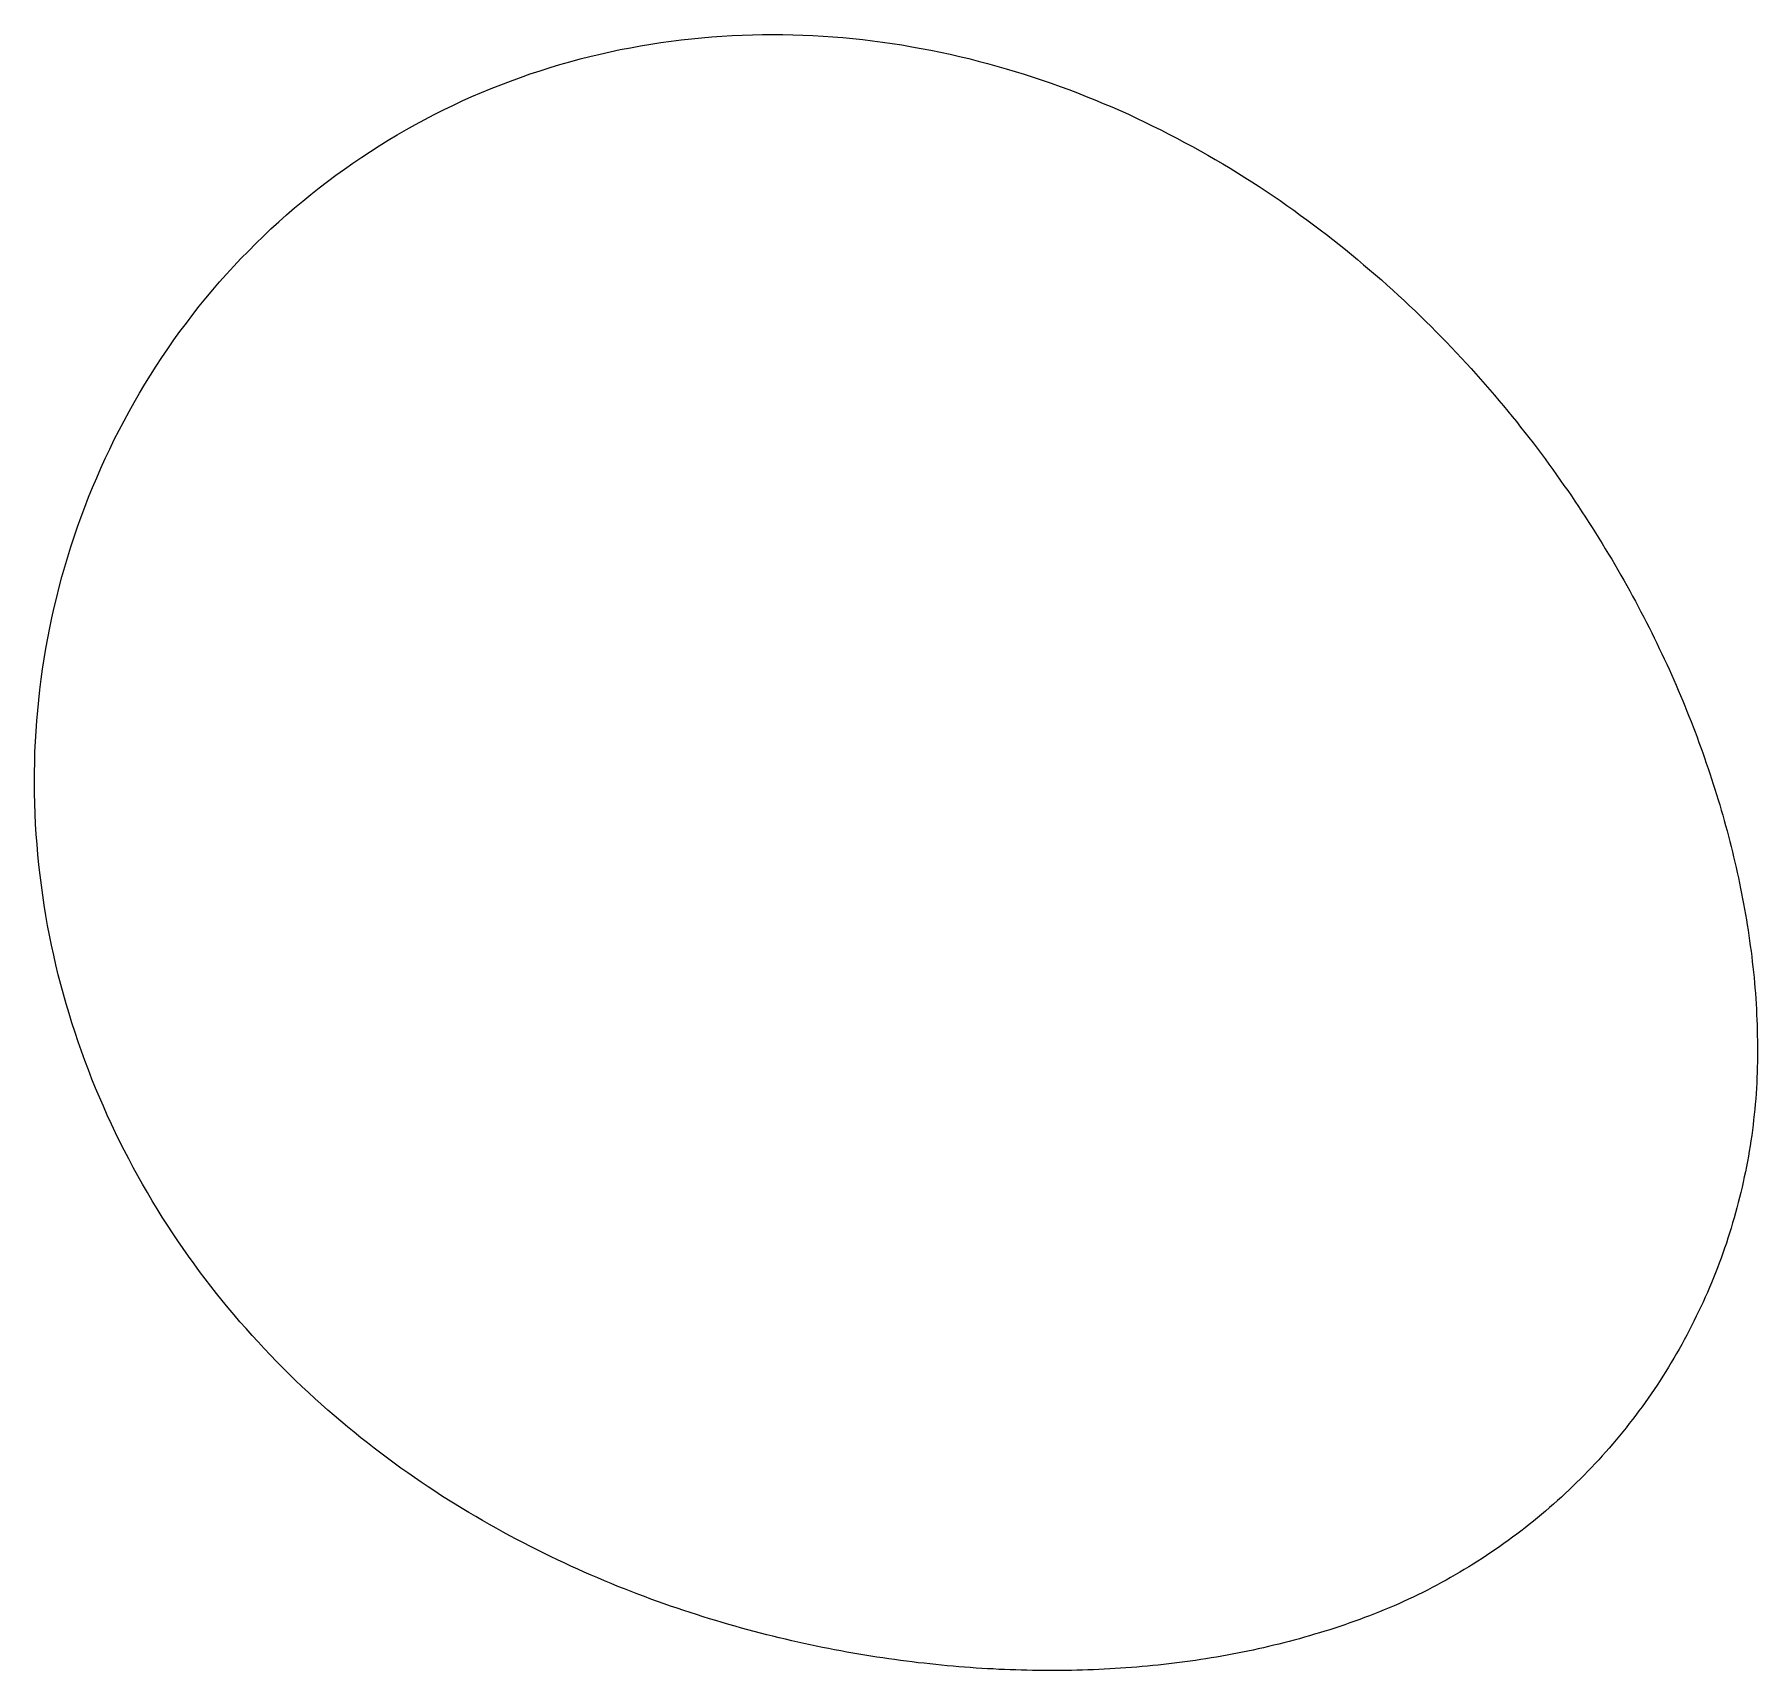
# Model space of a CAD drawing. Header units: metres. Extents: x -91 to 49, y -50 to 83.
import ezdxf

# ---------------------------------------------------------------- set-up
doc = ezdxf.new("R2010")
doc.units = ezdxf.units.M

msp = doc.modelspace()

# ---------------------------------------------------------------- linework, layer by layer
msp.add_lwpolyline([(49.17, 0), (49.17, -0.43), (49.16, -0.86), (49.15, -1.29), (49.14, -1.72), (49.12, -2.14), (49.1, -2.57), (49.08, -3), (49.05, -3.43), (49.02, -3.86), (48.98, -4.29), (48.94, -4.71), (48.9, -5.14), (48.85, -5.57), (48.8, -5.99), (48.75, -6.42), (48.69, -6.84), (48.63, -7.27), (48.56, -7.69), (48.49, -8.11), (48.42, -8.54), (48.34, -8.96), (48.26, -9.38), (48.18, -9.8), (48.09, -10.22), (48, -10.64), (47.91, -11.06), (47.81, -11.48), (47.71, -11.89), (47.6, -12.31), (47.49, -12.73), (47.38, -13.14), (47.26, -13.55), (47.14, -13.96), (47.02, -14.38), (46.89, -14.78), (46.76, -15.19), (46.63, -15.6), (46.49, -16.01), (46.35, -16.41), (46.2, -16.82), (46.05, -17.22), (45.9, -17.62), (45.75, -18.02), (45.59, -18.42), (45.42, -18.82), (45.26, -19.21), (45.09, -19.61), (44.92, -20), (44.74, -20.39), (44.56, -20.78), (44.38, -21.17), (44.19, -21.55), (44, -21.94), (43.81, -22.32), (43.61, -22.7), (43.41, -23.08), (43.21, -23.46), (43, -23.84), (42.79, -24.21), (42.58, -24.58), (42.36, -24.95), (42.14, -25.32), (41.92, -25.69), (41.7, -26.05), (41.47, -26.42), (41.24, -26.78), (41, -27.14), (40.76, -27.49), (40.52, -27.85), (40.28, -28.2), (40.03, -28.55), (39.78, -28.9), (39.52, -29.25), (39.27, -29.59), (39.01, -29.93), (38.74, -30.27), (38.48, -30.61), (38.21, -30.94), (37.94, -31.27), (37.66, -31.6), (37.39, -31.93), (37.11, -32.26), (36.82, -32.58), (36.54, -32.9), (36.25, -33.22), (35.96, -33.53), (35.66, -33.84), (35.37, -34.15), (35.07, -34.46), (34.77, -34.77), (34.46, -35.07), (34.15, -35.37), (33.84, -35.66), (33.53, -35.96), (33.22, -36.25), (32.9, -36.54), (32.58, -36.82), (32.26, -37.11), (31.93, -37.39), (31.6, -37.66), (31.27, -37.94), (30.94, -38.21), (30.61, -38.48), (30.27, -38.74), (29.93, -39.01), (29.59, -39.27), (29.25, -39.52), (28.9, -39.78), (28.55, -40.03), (28.2, -40.28), (27.85, -40.52), (27.49, -40.76), (27.14, -41), (26.78, -41.24), (26.42, -41.47), (26.05, -41.7), (25.69, -41.92), (25.32, -42.14), (24.95, -42.36), (24.58, -42.58), (24.21, -42.79), (23.84, -43), (23.46, -43.21), (23.08, -43.41), (22.7, -43.61), (22.32, -43.81), (21.94, -44), (21.55, -44.19), (21.17, -44.38), (20.78, -44.56), (20.39, -44.74), (20, -44.92), (19.61, -45.09), (19.21, -45.26), (18.82, -45.42), (18.42, -45.59), (18.02, -45.75), (17.62, -45.9), (17.22, -46.05), (16.82, -46.2), (16.41, -46.35), (16.01, -46.49), (15.6, -46.63), (15.2, -46.77), (14.79, -46.9), (14.38, -47.04), (13.97, -47.16), (13.56, -47.29), (13.15, -47.41), (12.74, -47.53), (12.32, -47.65), (11.91, -47.77), (11.5, -47.88), (11.08, -47.99), (10.66, -48.1), (10.25, -48.2), (9.83, -48.3), (9.41, -48.4), (8.99, -48.5), (8.57, -48.59), (8.15, -48.69), (7.73, -48.78), (7.3, -48.86), (6.88, -48.95), (6.45, -49.03), (6.03, -49.11), (5.6, -49.18), (5.18, -49.26), (4.75, -49.33), (4.32, -49.4), (3.89, -49.46), (3.46, -49.53), (3.03, -49.59), (2.6, -49.65), (2.17, -49.7), (1.74, -49.76), (1.3, -49.81), (0.87, -49.86), (0.44, -49.91), (0, -49.95), (-0.44, -49.99), (-0.87, -50.03), (-1.31, -50.07), (-1.75, -50.11), (-2.19, -50.14), (-2.63, -50.17), (-3.07, -50.2), (-3.51, -50.22), (-3.95, -50.25), (-4.4, -50.27), (-4.84, -50.29), (-5.29, -50.3), (-5.73, -50.32), (-6.18, -50.33), (-6.63, -50.34), (-7.08, -50.35), (-7.53, -50.35), (-7.98, -50.36), (-8.43, -50.36), (-8.88, -50.35), (-9.33, -50.35), (-9.79, -50.34), (-10.24, -50.33), (-10.7, -50.32), (-11.15, -50.31), (-11.61, -50.29), (-12.07, -50.28), (-12.53, -50.26), (-12.99, -50.23), (-13.45, -50.21), (-13.92, -50.18), (-14.38, -50.15), (-14.85, -50.12), (-15.31, -50.08), (-15.78, -50.05), (-16.25, -50.01), (-16.72, -49.96), (-17.19, -49.92), (-17.66, -49.87), (-18.13, -49.82), (-18.61, -49.77), (-19.08, -49.72), (-19.56, -49.66), (-20.04, -49.6), (-20.52, -49.54), (-21, -49.47), (-21.48, -49.4), (-21.96, -49.33), (-22.45, -49.26), (-22.93, -49.18), (-23.42, -49.1), (-23.91, -49.02), (-24.4, -48.94), (-24.89, -48.85), (-25.38, -48.76), (-25.88, -48.67), (-26.37, -48.57), (-26.87, -48.47), (-27.37, -48.37), (-27.87, -48.26), (-28.37, -48.16), (-28.87, -48.05), (-29.37, -47.93), (-29.88, -47.81), (-30.38, -47.69), (-30.89, -47.57), (-31.4, -47.44), (-31.91, -47.31), (-32.42, -47.18), (-32.94, -47.04), (-33.45, -46.9), (-33.97, -46.76), (-34.49, -46.61), (-35.01, -46.46), (-35.53, -46.3), (-36.05, -46.14), (-36.57, -45.98), (-37.1, -45.81), (-37.63, -45.64), (-38.15, -45.47), (-38.68, -45.29), (-39.21, -45.11), (-39.75, -44.93), (-40.28, -44.74), (-40.81, -44.54), (-41.35, -44.34), (-41.89, -44.14), (-42.43, -43.93), (-42.97, -43.72), (-43.51, -43.51), (-44.05, -43.29), (-44.59, -43.06), (-45.14, -42.83), (-45.68, -42.6), (-46.23, -42.36), (-46.77, -42.11), (-47.32, -41.87), (-47.87, -41.61), (-48.42, -41.35), (-48.97, -41.09), (-49.52, -40.82), (-50.07, -40.55), (-50.62, -40.27), (-51.18, -39.98), (-51.73, -39.69), (-52.28, -39.4), (-52.84, -39.1), (-53.39, -38.79), (-53.95, -38.48), (-54.5, -38.16), (-55.06, -37.84), (-55.61, -37.51), (-56.17, -37.18), (-56.72, -36.84), (-57.28, -36.49), (-57.83, -36.14), (-58.38, -35.78), (-58.94, -35.41), (-59.49, -35.04), (-60.04, -34.66), (-60.59, -34.28), (-61.14, -33.89), (-61.69, -33.49), (-62.24, -33.09), (-62.78, -32.68), (-63.33, -32.27), (-63.87, -31.85), (-64.41, -31.42), (-64.95, -30.98), (-65.49, -30.54), (-66.03, -30.09), (-66.56, -29.63), (-67.09, -29.17), (-67.62, -28.7), (-68.15, -28.23), (-68.67, -27.75), (-69.19, -27.26), (-69.71, -26.76), (-70.23, -26.26), (-70.74, -25.75), (-71.25, -25.23), (-71.76, -24.71), (-72.26, -24.18), (-72.76, -23.64), (-73.25, -23.1), (-73.74, -22.55), (-74.23, -21.99), (-74.71, -21.42), (-75.19, -20.85), (-75.67, -20.27), (-76.13, -19.69), (-76.6, -19.1), (-77.06, -18.5), (-77.51, -17.9), (-77.96, -17.28), (-78.41, -16.67), (-78.85, -16.04), (-79.28, -15.41), (-79.71, -14.77), (-80.13, -14.13), (-80.55, -13.48), (-80.96, -12.82), (-81.36, -12.16), (-81.76, -11.49), (-82.15, -10.81), (-82.53, -10.13), (-82.91, -9.45), (-83.28, -8.75), (-83.64, -8.05), (-83.99, -7.35), (-84.34, -6.64), (-84.68, -5.92), (-85.02, -5.2), (-85.34, -4.47), (-85.66, -3.74), (-85.97, -3), (-86.27, -2.26), (-86.56, -1.51), (-86.84, -0.76), (-87.12, 0), (-87.38, 0.76), (-87.64, 1.53), (-87.89, 2.3), (-88.13, 3.08), (-88.36, 3.86), (-88.58, 4.64), (-88.79, 5.43), (-89, 6.22), (-89.19, 7.02), (-89.37, 7.82), (-89.55, 8.62), (-89.71, 9.43), (-89.87, 10.24), (-90.01, 11.05), (-90.14, 11.87), (-90.27, 12.69), (-90.38, 13.51), (-90.49, 14.33), (-90.58, 15.16), (-90.66, 15.99), (-90.73, 16.82), (-90.8, 17.65), (-90.85, 18.48), (-90.89, 19.32), (-90.92, 20.16), (-90.93, 20.99), (-90.94, 21.83), (-90.94, 22.67), (-90.92, 23.51), (-90.9, 24.36), (-90.86, 25.2), (-90.81, 26.04), (-90.75, 26.88), (-90.68, 27.72), (-90.59, 28.56), (-90.5, 29.4), (-90.39, 30.25), (-90.28, 31.08), (-90.15, 31.92), (-90.01, 32.76), (-89.86, 33.6), (-89.69, 34.43), (-89.52, 35.26), (-89.33, 36.09), (-89.13, 36.92), (-88.93, 37.75), (-88.71, 38.57), (-88.47, 39.39), (-88.23, 40.21), (-87.98, 41.02), (-87.71, 41.84), (-87.43, 42.64), (-87.15, 43.45), (-86.85, 44.25), (-86.54, 45.05), (-86.22, 45.84), (-85.88, 46.63), (-85.54, 47.42), (-85.19, 48.2), (-84.82, 48.97), (-84.45, 49.74), (-84.06, 50.51), (-83.66, 51.27), (-83.25, 52.02), (-82.83, 52.77), (-82.41, 53.51), (-81.96, 54.25), (-81.51, 54.98), (-81.05, 55.71), (-80.58, 56.42), (-80.1, 57.13), (-79.61, 57.84), (-79.11, 58.53), (-78.59, 59.22), (-78.07, 59.91), (-77.54, 60.58), (-77, 61.25), (-76.45, 61.91), (-75.89, 62.56), (-75.32, 63.2), (-74.74, 63.83), (-74.15, 64.46), (-73.55, 65.07), (-72.95, 65.68), (-72.33, 66.28), (-71.71, 66.87), (-71.08, 67.45), (-70.44, 68.02), (-69.79, 68.58), (-69.13, 69.13), (-68.47, 69.68), (-67.8, 70.21), (-67.12, 70.73), (-66.43, 71.24), (-65.74, 71.74), (-65.04, 72.23), (-64.33, 72.71), (-63.62, 73.18), (-62.9, 73.64), (-62.17, 74.09), (-61.44, 74.53), (-60.7, 74.95), (-59.95, 75.37), (-59.2, 75.77), (-58.45, 76.17), (-57.68, 76.55), (-56.92, 76.92), (-56.15, 77.28), (-55.37, 77.63), (-54.59, 77.96), (-53.81, 78.29), (-53.02, 78.6), (-52.22, 78.9), (-51.43, 79.19), (-50.63, 79.47), (-49.83, 79.74), (-49.02, 79.99), (-48.21, 80.23), (-47.4, 80.47), (-46.58, 80.69), (-45.77, 80.89), (-44.95, 81.09), (-44.13, 81.28), (-43.31, 81.45), (-42.48, 81.61), (-41.66, 81.76), (-40.83, 81.9), (-40.01, 82.03), (-39.18, 82.14), (-38.35, 82.25), (-37.52, 82.34), (-36.7, 82.42), (-35.87, 82.49), (-35.04, 82.55), (-34.21, 82.6), (-33.39, 82.64), (-32.56, 82.66), (-31.74, 82.68), (-30.91, 82.68), (-30.09, 82.68), (-29.27, 82.66), (-28.45, 82.64), (-27.64, 82.6), (-26.82, 82.55), (-26.01, 82.5), (-25.2, 82.43), (-24.39, 82.35), (-23.59, 82.27), (-22.79, 82.17), (-21.99, 82.07), (-21.19, 81.95), (-20.4, 81.83), (-19.61, 81.69), (-18.83, 81.55), (-18.05, 81.4), (-17.27, 81.24), (-16.49, 81.08), (-15.73, 80.9), (-14.96, 80.72), (-14.2, 80.52), (-13.44, 80.32), (-12.69, 80.12), (-11.94, 79.9), (-11.2, 79.68), (-10.46, 79.45), (-9.73, 79.21), (-9, 78.97), (-8.27, 78.72), (-7.55, 78.46), (-6.84, 78.2), (-6.13, 77.93), (-5.43, 77.65), (-4.73, 77.37), (-4.04, 77.08), (-3.35, 76.79), (-2.67, 76.49), (-1.99, 76.19), (-1.32, 75.88), (-0.66, 75.56), (0, 75.24), (0.65, 74.92), (1.3, 74.59), (1.94, 74.25), (2.58, 73.91), (3.21, 73.57), (3.84, 73.22), (4.46, 72.87), (5.07, 72.52), (5.68, 72.16), (6.28, 71.8), (6.88, 71.43), (7.47, 71.06), (8.05, 70.69), (8.63, 70.31), (9.21, 69.94), (9.78, 69.55), (10.34, 69.17), (10.89, 68.78), (11.45, 68.39), (11.99, 68), (12.53, 67.61), (13.06, 67.21), (13.59, 66.81), (14.12, 66.41), (14.63, 66.01), (15.15, 65.6), (15.65, 65.2), (16.15, 64.79), (16.65, 64.38), (17.14, 63.96), (17.62, 63.55), (18.1, 63.14), (18.58, 62.72), (19.05, 62.3), (19.51, 61.89), (19.97, 61.47), (20.43, 61.05), (20.87, 60.62), (21.32, 60.2), (21.76, 59.78), (22.19, 59.35), (22.62, 58.93), (23.04, 58.5), (23.46, 58.08), (23.88, 57.65), (24.29, 57.22), (24.69, 56.79), (25.09, 56.36), (25.49, 55.94), (25.88, 55.51), (26.27, 55.08), (26.65, 54.65), (27.03, 54.21), (27.4, 53.78), (27.77, 53.35), (28.14, 52.92), (28.5, 52.49), (28.86, 52.06), (29.21, 51.63), (29.56, 51.2), (29.9, 50.76), (30.24, 50.33), (30.58, 49.9), (30.91, 49.47), (31.24, 49.04), (31.56, 48.61), (31.89, 48.17), (32.2, 47.74), (32.52, 47.31), (32.83, 46.88), (33.13, 46.45), (33.43, 46.02), (33.73, 45.59), (34.03, 45.16), (34.32, 44.73), (34.61, 44.3), (34.89, 43.87), (35.17, 43.44), (35.45, 43.01), (35.73, 42.58), (36, 42.15), (36.27, 41.72), (36.53, 41.29), (36.79, 40.86), (37.05, 40.43), (37.31, 40.01), (37.56, 39.58), (37.81, 39.15), (38.05, 38.72), (38.3, 38.3), (38.54, 37.87), (38.77, 37.44), (39.01, 37.01), (39.24, 36.59), (39.46, 36.16), (39.69, 35.74), (39.91, 35.31), (40.13, 34.88), (40.35, 34.46), (40.56, 34.03), (40.77, 33.61), (40.98, 33.18), (41.18, 32.76), (41.38, 32.33), (41.58, 31.91), (41.78, 31.48), (41.97, 31.06), (42.16, 30.63), (42.35, 30.21), (42.54, 29.78), (42.72, 29.36), (42.9, 28.94), (43.08, 28.51), (43.25, 28.09), (43.42, 27.66), (43.59, 27.24), (43.76, 26.82), (43.92, 26.39), (44.09, 25.97), (44.25, 25.54), (44.4, 25.12), (44.56, 24.7), (44.71, 24.27), (44.86, 23.85), (45, 23.43), (45.15, 23), (45.29, 22.58), (45.43, 22.16), (45.57, 21.73), (45.7, 21.31), (45.83, 20.89), (45.96, 20.46), (46.09, 20.04), (46.21, 19.62), (46.34, 19.19), (46.46, 18.77), (46.57, 18.35), (46.69, 17.92), (46.8, 17.5), (46.91, 17.07), (47.02, 16.65), (47.12, 16.23), (47.22, 15.8), (47.32, 15.38), (47.42, 14.95), (47.52, 14.53), (47.61, 14.1), (47.7, 13.68), (47.79, 13.25), (47.87, 12.83), (47.95, 12.4), (48.03, 11.98), (48.11, 11.55), (48.19, 11.12), (48.26, 10.7), (48.33, 10.27), (48.4, 9.85), (48.46, 9.42), (48.52, 8.99), (48.58, 8.57), (48.64, 8.14), (48.69, 7.71), (48.74, 7.28), (48.79, 6.86), (48.83, 6.43), (48.88, 6), (48.92, 5.57), (48.95, 5.15), (48.99, 4.72), (49.02, 4.29), (49.05, 3.86), (49.07, 3.43), (49.09, 3), (49.11, 2.57), (49.13, 2.15), (49.14, 1.72), (49.15, 1.29), (49.16, 0.86), (49.17, 0.43)], close=True)

doc.saveas('drawing.dxf')
